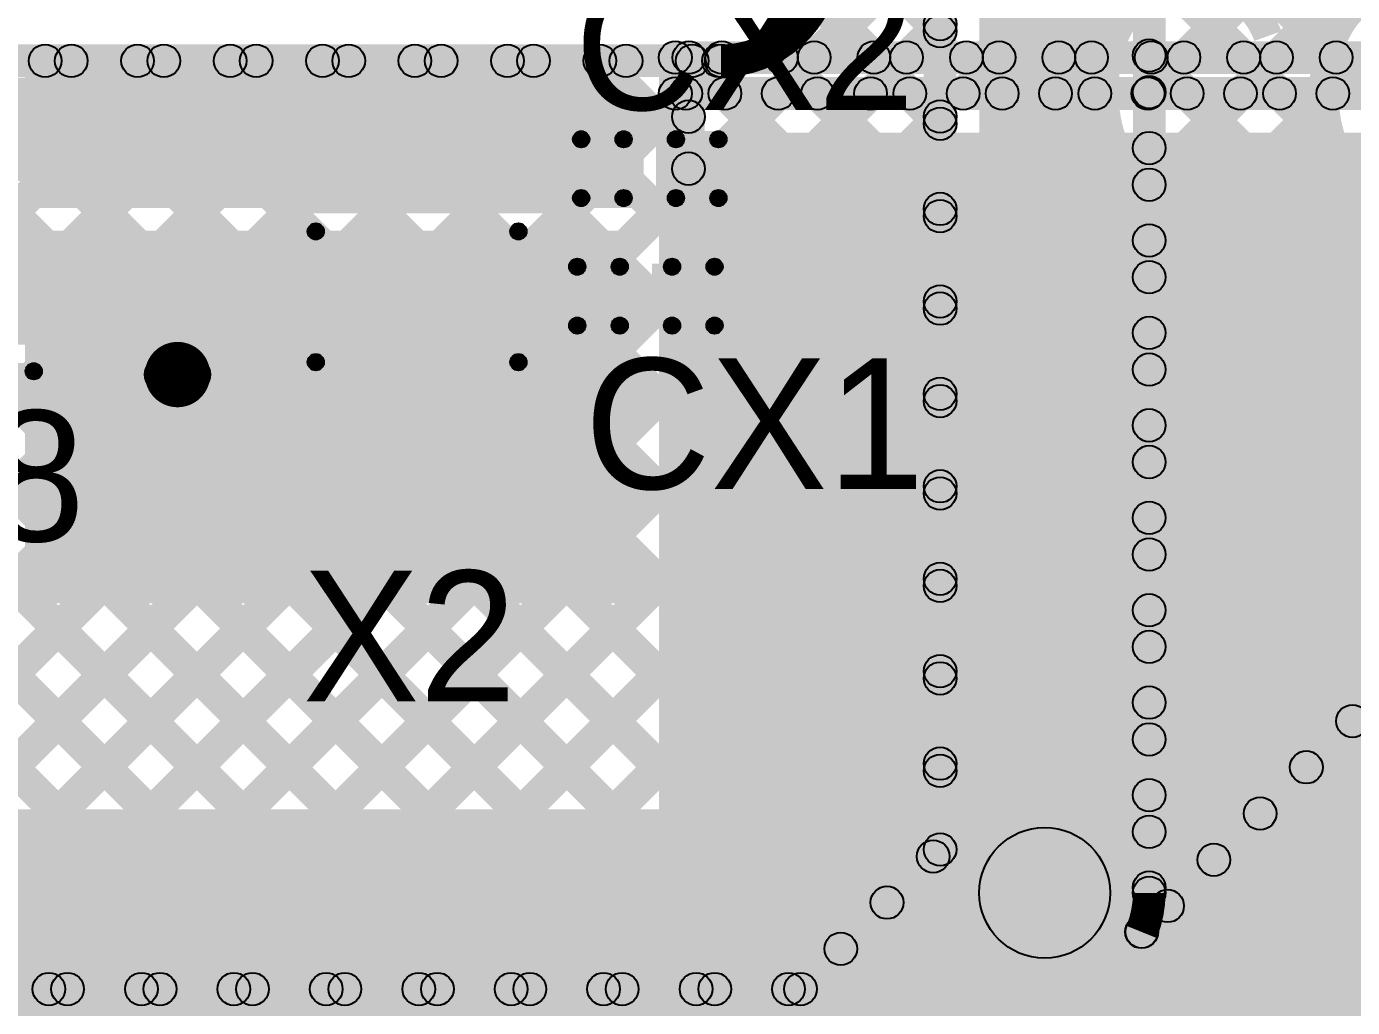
# Model space of a CAD drawing. Header units: millimetres. Extents: x -0.08 to 3.07, y -0.08 to 2.73.
# Drawn here: x 2.0165 to 2.4222, y 0.6254 to 0.9255 of the extents above; entities that cross this region are included whole.
import ezdxf

# ---------------------------------------------------------------- set-up
doc = ezdxf.new("R2010")
doc.units = ezdxf.units.MM
doc.header["$MEASUREMENT"] = 0
for name, color, linetype in [('BottomLayer', 5, 'Continuous'), ('TopLayer', 1, 'Continuous'), ('TopOverlay', 2, 'Continuous'), ('TopPaste', 8, 'Continuous'), ('TopSolder', 216, 'Continuous')]:
    doc.layers.add(name, color=color, linetype=linetype)

# ---------------------------------------------------------------- blocks, each defined once
blk = doc.blocks.new('C___0201_53')
at = {"layer": 'TopLayer'}
for points in [[(-0.01772, 0.00591), (-0.00591, 0.00591), (-0.00591, -0.00591), (-0.01772, -0.00591)], [(0.00591, 0.00591), (0.01772, 0.00591), (0.01772, -0.00591), (0.00591, -0.00591)]]:
    blk.add_hatch(color=1, dxfattribs=at).paths.add_polyline_path(points)
at = {"layer": 'TopOverlay'}
h = blk.add_hatch(color=2, dxfattribs=at)
edge = h.paths.add_edge_path()
edge.add_arc((-0.021, 0.009), 0.0025, 0, 360)
h = blk.add_hatch(color=2, dxfattribs=at)
edge = h.paths.add_edge_path()
edge.add_arc((-0.021, 0.009), 0.0025, 0, 360)
for points in [[(-0.0235, 0.009), (-0.0185, 0.009), (-0.0185, -0.009), (-0.0235, -0.009)], [(-0.008, 0.0115), (-0.008, 0.0065), (-0.021, 0.0065), (-0.021, 0.0115)], [(0.021, 0.0115), (0.021, 0.0065), (0.008, 0.0065), (0.008, 0.0115)], [(0.0185, 0.009), (0.0235, 0.009), (0.0235, -0.009), (0.0185, -0.009)], [(-0.008, -0.0065), (-0.008, -0.0115), (-0.021, -0.0115), (-0.021, -0.0065)], [(0.021, -0.0065), (0.021, -0.0115), (0.008, -0.0115), (0.008, -0.0065)]]:
    blk.add_hatch(color=2, dxfattribs=at).paths.add_polyline_path(points)
h = blk.add_hatch(color=2, dxfattribs=at)
edge = h.paths.add_edge_path()
edge.add_arc((-0.008, 0.009), 0.0025, 0, 360)
h = blk.add_hatch(color=2, dxfattribs=at)
edge = h.paths.add_edge_path()
edge.add_arc((0.008, 0.009), 0.0025, 0, 360)
h = blk.add_hatch(color=2, dxfattribs=at)
edge = h.paths.add_edge_path()
edge.add_arc((0.021, 0.009), 0.0025, 0, 360)
h = blk.add_hatch(color=2, dxfattribs=at)
edge = h.paths.add_edge_path()
edge.add_arc((0.021, 0.009), 0.0025, 0, 360)
h = blk.add_hatch(color=2, dxfattribs=at)
edge = h.paths.add_edge_path()
edge.add_arc((-0.021, -0.009), 0.0025, 0, 360)
h = blk.add_hatch(color=2, dxfattribs=at)
edge = h.paths.add_edge_path()
edge.add_arc((-0.021, -0.009), 0.0025, 0, 360)
h = blk.add_hatch(color=2, dxfattribs=at)
edge = h.paths.add_edge_path()
edge.add_arc((-0.008, -0.009), 0.0025, 0, 360)
h = blk.add_hatch(color=2, dxfattribs=at)
edge = h.paths.add_edge_path()
edge.add_arc((0.008, -0.009), 0.0025, 0, 360)
h = blk.add_hatch(color=2, dxfattribs=at)
edge = h.paths.add_edge_path()
edge.add_arc((0.021, -0.009), 0.0025, 0, 360)
h = blk.add_hatch(color=2, dxfattribs=at)
edge = h.paths.add_edge_path()
edge.add_arc((0.021, -0.009), 0.0025, 0, 360)
at = {"layer": 'TopPaste'}
for points in [[(-0.01772, 0.00591), (-0.00591, 0.00591), (-0.00591, -0.00591), (-0.01772, -0.00591)], [(0.00591, 0.00591), (0.01772, 0.00591), (0.01772, -0.00591), (0.00591, -0.00591)]]:
    blk.add_hatch(color=8, dxfattribs=at).paths.add_polyline_path(points)
at = {"layer": 'TopSolder'}
for points in [[(-0.02172, 0.00991), (-0.00191, 0.00991), (-0.00191, -0.00991), (-0.02172, -0.00991)], [(0.00191, 0.00991), (0.02172, 0.00991), (0.02172, -0.00991), (0.00191, -0.00991)]]:
    blk.add_hatch(color=216, dxfattribs=at).paths.add_polyline_path(points)
at = {"layer": 'TopOverlay'}
for centre in [(-0.021, 0.009), (-0.021, 0.009), (-0.008, 0.009), (0.008, 0.009), (0.021, 0.009), (0.021, 0.009), (-0.021, -0.009), (-0.021, -0.009), (-0.008, -0.009), (0.008, -0.009), (0.021, -0.009), (0.021, -0.009)]:
    blk.add_circle(centre, 0.0025, dxfattribs=at)
blk = doc.blocks.new('NX3215SA_32_768K_STD_MUA_8_54')
at = {"layer": 'TopLayer'}
for points in [[(-0.0689, 0.03543), (-0.02953, 0.03543), (-0.02953, -0.03543), (-0.0689, -0.03543)], [(0.02953, 0.03543), (0.0689, 0.03543), (0.0689, -0.03543), (0.02953, -0.03543)]]:
    blk.add_hatch(color=1, dxfattribs=at).paths.add_polyline_path(points)
at = {"layer": 'TopOverlay'}
h = blk.add_hatch(color=2, dxfattribs=at)
edge = h.paths.add_edge_path()
edge.add_arc((-0.02, 0.031), 0.0025, 0, 360)
for points in [[(0.02, 0.0335), (0.02, 0.0285), (-0.02, 0.0285), (-0.02, 0.0335)], [(0.02, -0.0285), (0.02, -0.0335), (-0.02, -0.0335), (-0.02, -0.0285)]]:
    blk.add_hatch(color=2, dxfattribs=at).paths.add_polyline_path(points)
h = blk.add_hatch(color=2, dxfattribs=at)
edge = h.paths.add_edge_path()
edge.add_arc((0.02, 0.031), 0.0025, 0, 360)
h = blk.add_hatch(color=2, dxfattribs=at)
edge = h.paths.add_edge_path()
edge.add_arc((-0.02, -0.031), 0.0025, 0, 360)
h = blk.add_hatch(color=2, dxfattribs=at)
edge = h.paths.add_edge_path()
edge.add_arc((0.02, -0.031), 0.0025, 0, 360)
at = {"layer": 'TopPaste'}
for points in [[(-0.0689, 0.03543), (-0.02953, 0.03543), (-0.02953, -0.03543), (-0.0689, -0.03543)], [(0.02953, 0.03543), (0.0689, 0.03543), (0.0689, -0.03543), (0.02953, -0.03543)]]:
    blk.add_hatch(color=8, dxfattribs=at).paths.add_polyline_path(points)
at = {"layer": 'TopSolder'}
for points in [[(-0.0729, 0.03943), (-0.02553, 0.03943), (-0.02553, -0.03943), (-0.0729, -0.03943)], [(0.02553, 0.03943), (0.0729, 0.03943), (0.0729, -0.03943), (0.02553, -0.03943)]]:
    blk.add_hatch(color=216, dxfattribs=at).paths.add_polyline_path(points)
at = {"layer": 'TopOverlay'}
for centre in [(-0.02, 0.031), (0.02, 0.031), (-0.02, -0.031), (0.02, -0.031)]:
    blk.add_circle(centre, 0.0025, dxfattribs=at)
blk = doc.blocks.new('MCP7940N_I_SN_57')
at = {"layer": 'TopLayer'}
for points in [[(-0.07579, 0.08681), (-0.07579, 0.06319), (-0.13681, 0.06319), (-0.13681, 0.08681)], [(0.13681, 0.08681), (0.13681, 0.06319), (0.07579, 0.06319), (0.07579, 0.08681)], [(-0.07579, 0.03681), (-0.07579, 0.01319), (-0.13681, 0.01319), (-0.13681, 0.03681)], [(0.13681, 0.03681), (0.13681, 0.01319), (0.07579, 0.01319), (0.07579, 0.03681)], [(-0.07579, -0.01319), (-0.07579, -0.03681), (-0.13681, -0.03681), (-0.13681, -0.01319)], [(0.13681, -0.01319), (0.13681, -0.03681), (0.07579, -0.03681), (0.07579, -0.01319)], [(-0.07579, -0.06319), (-0.07579, -0.08681), (-0.13681, -0.08681), (-0.13681, -0.06319)], [(0.13681, -0.06319), (0.13681, -0.08681), (0.07579, -0.08681), (0.07579, -0.06319)]]:
    blk.add_hatch(color=1, dxfattribs=at).paths.add_polyline_path(points)
at = {"layer": 'TopOverlay'}
h = blk.add_hatch(color=2, dxfattribs=at)
edge = h.paths.add_edge_path()
edge.add_arc((-0.126, 0.1), 0.005, 0, 360)
h = blk.add_hatch(color=2, dxfattribs=at)
edge = h.paths.add_edge_path()
edge.add_arc((-0.116, 0.1), 0.005, 0, 360)
h = blk.add_hatch(color=2, dxfattribs=at)
edge = h.paths.add_edge_path()
edge.add_arc((-0.077, 0.099), 0.0025, 0, 360)
for points in [[(0.078, 0.1015), (0.078, 0.0965), (-0.077, 0.0965), (-0.077, 0.1015)], [(0.08, -0.0965), (0.08, -0.1015), (-0.075, -0.1015), (-0.075, -0.0965)]]:
    blk.add_hatch(color=2, dxfattribs=at).paths.add_polyline_path(points)
h = blk.add_hatch(color=2, dxfattribs=at)
edge = h.paths.add_edge_path()
edge.add_arc((0.078, 0.099), 0.0025, 0, 360)
h = blk.add_hatch(color=2, dxfattribs=at)
edge = h.paths.add_edge_path()
edge.add_arc((-0.075, -0.099), 0.0025, 0, 360)
h = blk.add_hatch(color=2, dxfattribs=at)
edge = h.paths.add_edge_path()
edge.add_arc((0.08, -0.099), 0.0025, 0, 360)
at = {"layer": 'TopPaste'}
for points in [[(-0.07579, 0.08681), (-0.07579, 0.06319), (-0.13681, 0.06319), (-0.13681, 0.08681)], [(0.13681, 0.08681), (0.13681, 0.06319), (0.07579, 0.06319), (0.07579, 0.08681)], [(-0.07579, 0.03681), (-0.07579, 0.01319), (-0.13681, 0.01319), (-0.13681, 0.03681)], [(0.13681, 0.03681), (0.13681, 0.01319), (0.07579, 0.01319), (0.07579, 0.03681)], [(-0.07579, -0.01319), (-0.07579, -0.03681), (-0.13681, -0.03681), (-0.13681, -0.01319)], [(0.13681, -0.01319), (0.13681, -0.03681), (0.07579, -0.03681), (0.07579, -0.01319)], [(-0.07579, -0.06319), (-0.07579, -0.08681), (-0.13681, -0.08681), (-0.13681, -0.06319)], [(0.13681, -0.06319), (0.13681, -0.08681), (0.07579, -0.08681), (0.07579, -0.06319)]]:
    blk.add_hatch(color=8, dxfattribs=at).paths.add_polyline_path(points)
at = {"layer": 'TopSolder'}
for points in [[(-0.07179, 0.09081), (-0.07179, 0.05919), (-0.14081, 0.05919), (-0.14081, 0.09081)], [(0.14081, 0.09081), (0.14081, 0.05919), (0.07179, 0.05919), (0.07179, 0.09081)], [(-0.07179, 0.04081), (-0.07179, 0.00919), (-0.14081, 0.00919), (-0.14081, 0.04081)], [(0.14081, 0.04081), (0.14081, 0.00919), (0.07179, 0.00919), (0.07179, 0.04081)], [(-0.07179, -0.00919), (-0.07179, -0.04081), (-0.14081, -0.04081), (-0.14081, -0.00919)], [(0.14081, -0.00919), (0.14081, -0.04081), (0.07179, -0.04081), (0.07179, -0.00919)], [(-0.07179, -0.05919), (-0.07179, -0.09081), (-0.14081, -0.09081), (-0.14081, -0.05919)], [(0.14081, -0.05919), (0.14081, -0.09081), (0.07179, -0.09081), (0.07179, -0.05919)]]:
    blk.add_hatch(color=216, dxfattribs=at).paths.add_polyline_path(points)
at = {"layer": 'TopOverlay', "const_width": 0.01}
blk.add_lwpolyline([(-0.116, 0.1, 1), (-0.126, 0.1, 1)], format="xyb", close=True, dxfattribs=at)
at = {"layer": 'TopOverlay'}
for centre, radius in [((-0.126, 0.1), 0.005), ((-0.116, 0.1), 0.005), ((-0.077, 0.099), 0.0025), ((0.078, 0.099), 0.0025), ((-0.075, -0.099), 0.0025), ((0.08, -0.099), 0.0025)]:
    blk.add_circle(centre, radius, dxfattribs=at)
blk = doc.blocks.new('C___0201_130')
at = {"layer": 'TopLayer'}
for points in [[(-0.01772, 0.00591), (-0.00591, 0.00591), (-0.00591, -0.00591), (-0.01772, -0.00591)], [(0.00591, 0.00591), (0.01772, 0.00591), (0.01772, -0.00591), (0.00591, -0.00591)]]:
    blk.add_hatch(color=1, dxfattribs=at).paths.add_polyline_path(points)
at = {"layer": 'TopOverlay'}
h = blk.add_hatch(color=2, dxfattribs=at)
edge = h.paths.add_edge_path()
edge.add_arc((-0.021, 0.009), 0.0025, 0, 360)
h = blk.add_hatch(color=2, dxfattribs=at)
edge = h.paths.add_edge_path()
edge.add_arc((-0.021, 0.009), 0.0025, 0, 360)
for points in [[(-0.0235, 0.009), (-0.0185, 0.009), (-0.0185, -0.009), (-0.0235, -0.009)], [(-0.008, 0.0115), (-0.008, 0.0065), (-0.021, 0.0065), (-0.021, 0.0115)], [(0.021, 0.0115), (0.021, 0.0065), (0.008, 0.0065), (0.008, 0.0115)], [(0.0185, 0.009), (0.0235, 0.009), (0.0235, -0.009), (0.0185, -0.009)], [(-0.008, -0.0065), (-0.008, -0.0115), (-0.021, -0.0115), (-0.021, -0.0065)], [(0.021, -0.0065), (0.021, -0.0115), (0.008, -0.0115), (0.008, -0.0065)]]:
    blk.add_hatch(color=2, dxfattribs=at).paths.add_polyline_path(points)
h = blk.add_hatch(color=2, dxfattribs=at)
edge = h.paths.add_edge_path()
edge.add_arc((-0.008, 0.009), 0.0025, 0, 360)
h = blk.add_hatch(color=2, dxfattribs=at)
edge = h.paths.add_edge_path()
edge.add_arc((0.008, 0.009), 0.0025, 0, 360)
h = blk.add_hatch(color=2, dxfattribs=at)
edge = h.paths.add_edge_path()
edge.add_arc((0.021, 0.009), 0.0025, 0, 360)
h = blk.add_hatch(color=2, dxfattribs=at)
edge = h.paths.add_edge_path()
edge.add_arc((0.021, 0.009), 0.0025, 0, 360)
h = blk.add_hatch(color=2, dxfattribs=at)
edge = h.paths.add_edge_path()
edge.add_arc((-0.021, -0.009), 0.0025, 0, 360)
h = blk.add_hatch(color=2, dxfattribs=at)
edge = h.paths.add_edge_path()
edge.add_arc((-0.021, -0.009), 0.0025, 0, 360)
h = blk.add_hatch(color=2, dxfattribs=at)
edge = h.paths.add_edge_path()
edge.add_arc((-0.008, -0.009), 0.0025, 0, 360)
h = blk.add_hatch(color=2, dxfattribs=at)
edge = h.paths.add_edge_path()
edge.add_arc((0.008, -0.009), 0.0025, 0, 360)
h = blk.add_hatch(color=2, dxfattribs=at)
edge = h.paths.add_edge_path()
edge.add_arc((0.021, -0.009), 0.0025, 0, 360)
h = blk.add_hatch(color=2, dxfattribs=at)
edge = h.paths.add_edge_path()
edge.add_arc((0.021, -0.009), 0.0025, 0, 360)
at = {"layer": 'TopPaste'}
for points in [[(-0.01772, 0.00591), (-0.00591, 0.00591), (-0.00591, -0.00591), (-0.01772, -0.00591)], [(0.00591, 0.00591), (0.01772, 0.00591), (0.01772, -0.00591), (0.00591, -0.00591)]]:
    blk.add_hatch(color=8, dxfattribs=at).paths.add_polyline_path(points)
at = {"layer": 'TopSolder'}
for points in [[(-0.02172, 0.00991), (-0.00191, 0.00991), (-0.00191, -0.00991), (-0.02172, -0.00991)], [(0.00191, 0.00991), (0.02172, 0.00991), (0.02172, -0.00991), (0.00191, -0.00991)]]:
    blk.add_hatch(color=216, dxfattribs=at).paths.add_polyline_path(points)
at = {"layer": 'TopOverlay'}
for centre in [(-0.021, 0.009), (-0.021, 0.009), (-0.008, 0.009), (0.008, 0.009), (0.021, 0.009), (0.021, 0.009), (-0.021, -0.009), (-0.021, -0.009), (-0.008, -0.009), (0.008, -0.009), (0.021, -0.009), (0.021, -0.009)]:
    blk.add_circle(centre, 0.0025, dxfattribs=at)

msp = doc.modelspace()

# ---------------------------------------------------------------- hatches: boundary and pattern name
at = {"layer": 'BottomLayer'}
for points in [[(2.36354, 0.84528), (2.35646, 0.85235), (2.75396, 1.24985), (2.76104, 1.24278)], [(2.36354, 0.817), (2.35646, 0.82407), (2.75396, 1.22157), (2.76104, 1.2145)], [(2.36354, 0.78871), (2.35646, 0.79578), (2.75396, 1.19328), (2.76104, 1.18621)], [(2.36354, 0.90185), (2.35646, 0.90892), (2.61425, 1.16671), (2.62133, 1.15964)], [(2.36354, 0.87356), (2.35646, 0.88063), (2.64244, 1.16661), (2.64951, 1.15954)], [(2.36354, 0.76043), (2.35646, 0.7675), (2.75396, 1.165), (2.76104, 1.15793)], [(2.36354, 0.73214), (2.35646, 0.73921), (2.75396, 1.13671), (2.76104, 1.12964)], [(2.36354, 0.70386), (2.35646, 0.71093), (2.75396, 1.10843), (2.76104, 1.10136)], [(2.36354, 0.67557), (2.35646, 0.68264), (2.75396, 1.08014), (2.76104, 1.07307)], [(2.36121, 0.64492), (2.35414, 0.65199), (2.75396, 1.05182), (2.76104, 1.04475)], [(2.36124, 0.64499), (2.35417, 0.65206), (2.75396, 1.05186), (2.76104, 1.04479)], [(2.15471, 0.39316), (2.13703, 0.41084), (2.77316, 1.04697), (2.79084, 1.02929)], [(2.16478, 0.36222), (2.14922, 0.37778), (2.80472, 1.03328), (2.82028, 1.01772)], [(2.301, 0.67369), (2.291, 0.67369), (2.291, 1), (2.301, 1)], [(2.348, 0.66043), (2.308, 0.66043), (2.308, 1), (2.348, 1)], [(2.365, 0.66043), (2.355, 0.66043), (2.355, 1), (2.365, 1)], [(2.35646, 0.96964), (2.36354, 0.97671), (2.52473, 0.81551), (2.51766, 0.80844)], [(2.2527, 0.96027), (2.25977, 0.96734), (2.29954, 0.92757), (2.29246, 0.9205)], [(1.97601, 0.62746), (1.96894, 0.63454), (2.29246, 0.95806), (2.29954, 0.95099)], [(2.35646, 0.94136), (2.36354, 0.94843), (2.51059, 0.80137), (2.50352, 0.7943)], [(2.25455, 0.93013), (2.26162, 0.9372), (2.29954, 0.89929), (2.29246, 0.89222)], [(2.0043, 0.62746), (1.99723, 0.63454), (2.29246, 0.92977), (2.29954, 0.9227)], [(2.24094, 0.91546), (2.24801, 0.92253), (2.29954, 0.871), (2.29246, 0.86393)], [(1.86288, 0.62746), (1.85581, 0.63454), (2.13981, 0.91854), (2.14688, 0.91146)], [(1.89116, 0.62746), (1.88409, 0.63454), (2.16809, 0.91854), (2.17516, 0.91146)], [(1.89174, 0.76946), (1.88467, 0.77654), (2.02667, 0.91854), (2.03374, 0.91146)], [(1.91945, 0.62746), (1.91238, 0.63454), (2.19638, 0.91854), (2.20345, 0.91146)], [(1.91999, 0.76943), (1.91292, 0.7765), (2.05495, 0.91854), (2.06202, 0.91146)], [(1.94002, 0.76118), (1.93295, 0.76825), (2.08324, 0.91854), (2.09031, 0.91146)], [(1.94773, 0.62746), (1.94066, 0.63454), (2.22466, 0.91854), (2.23173, 0.91146)], [(1.95006, 0.74294), (1.94299, 0.75001), (2.11152, 0.91854), (2.11859, 0.91146)], [(1.97925, 0.91), (1.97925, 0.92), (2.229, 0.92), (2.229, 0.91)], [(1.99038, 0.91146), (1.99745, 0.91854), (2.26915, 0.64684), (2.26208, 0.63976)], [(2.01866, 0.91146), (2.02573, 0.91854), (2.28329, 0.66098), (2.27622, 0.65391)], [(2.04695, 0.91146), (2.05402, 0.91854), (2.29743, 0.67512), (2.29036, 0.66805)], [(2.07523, 0.91146), (2.0823, 0.91854), (2.29954, 0.7013), (2.29246, 0.69423)], [(2.10351, 0.91146), (2.11058, 0.91854), (2.29954, 0.72958), (2.29246, 0.72251)], [(2.1318, 0.91146), (2.13887, 0.91854), (2.29954, 0.75787), (2.29246, 0.7508)], [(2.16008, 0.91146), (2.16715, 0.91854), (2.29954, 0.78615), (2.29246, 0.77908)], [(2.18836, 0.91146), (2.19544, 0.91854), (2.29954, 0.81444), (2.29246, 0.80736)], [(2.21665, 0.91146), (2.22372, 0.91854), (2.29954, 0.84272), (2.29246, 0.83565)], [(2.35646, 0.91307), (2.36354, 0.92014), (2.49645, 0.78723), (2.48938, 0.78016)], [(1.96891, 0.90465), (1.97598, 0.91172), (2.25316, 0.63454), (2.24609, 0.62746)], [(2.03258, 0.62746), (2.02551, 0.63454), (2.29246, 0.90149), (2.29954, 0.89442)], [(1.95476, 0.89051), (1.96184, 0.89758), (2.22488, 0.63454), (2.21781, 0.62746)], [(2.35646, 0.88479), (2.36354, 0.89186), (2.48231, 0.77309), (2.47523, 0.76602)], [(1.94062, 0.87637), (1.94769, 0.88344), (2.1966, 0.63454), (2.18952, 0.62746)], [(2.06087, 0.62746), (2.0538, 0.63454), (2.29246, 0.8732), (2.29954, 0.86613)], [(1.92648, 0.86223), (1.93355, 0.8693), (2.16831, 0.63454), (2.16124, 0.62746)], [(2.35646, 0.8565), (2.36354, 0.86357), (2.46816, 0.75895), (2.46109, 0.75187)], [(1.91234, 0.84808), (1.91941, 0.85515), (2.14003, 0.63454), (2.13296, 0.62746)], [(2.08915, 0.62746), (2.08208, 0.63454), (2.29246, 0.84492), (2.29954, 0.83785)], [(1.8982, 0.83394), (1.90527, 0.84101), (2.11174, 0.63454), (2.10467, 0.62746)], [(2.35646, 0.82822), (2.36354, 0.83529), (2.45402, 0.7448), (2.44695, 0.73773)], [(1.88118, 0.82267), (1.88825, 0.82974), (2.08346, 0.63454), (2.07639, 0.62746)], [(2.11744, 0.62746), (2.11037, 0.63454), (2.29246, 0.81663), (2.29954, 0.80956)], [(2.35646, 0.79993), (2.36354, 0.807), (2.43988, 0.73066), (2.43281, 0.72359)], [(2.14572, 0.62746), (2.13865, 0.63454), (2.29246, 0.78835), (2.29954, 0.78128)], [(2.35646, 0.77165), (2.36354, 0.77872), (2.42574, 0.71652), (2.41867, 0.70945)], [(2.174, 0.62746), (2.16693, 0.63454), (2.29246, 0.76007), (2.29954, 0.753)], [(2.35646, 0.74336), (2.36354, 0.75044), (2.41159, 0.70238), (2.40452, 0.69531)], [(1.94308, 0.73249), (1.95015, 0.73956), (2.05517, 0.63454), (2.0481, 0.62746)], [(2.20229, 0.62746), (2.19522, 0.63454), (2.29246, 0.73178), (2.29954, 0.72471)], [(2.35646, 0.71508), (2.36354, 0.72215), (2.39745, 0.68823), (2.39038, 0.68116)], [(1.93325, 0.71403), (1.94033, 0.7211), (2.02689, 0.63454), (2.01982, 0.62746)], [(2.23057, 0.62746), (2.2235, 0.63454), (2.29246, 0.7035), (2.29954, 0.69643)], [(2.35646, 0.6868), (2.36354, 0.69387), (2.38331, 0.67409), (2.37624, 0.66702)], [(2.25685, 0.62746), (2.24978, 0.63454), (2.29246, 0.67722), (2.29954, 0.67015)], [(2.28071, 0.58486), (2.25243, 0.61314), (2.31386, 0.67457), (2.34214, 0.64629)], [(2.35646, 0.65851), (2.36354, 0.66558), (2.36917, 0.65995), (2.3621, 0.65288)], [(1.507, 0.626), (1.507, 0.636), (2.25331, 0.636), (2.25331, 0.626)]]:
    msp.add_hatch(color=5, dxfattribs=at).paths.add_polyline_path(points)
h = msp.add_hatch(color=5, dxfattribs=at)
edge = h.paths.add_edge_path()
edge.add_arc((2.296, 0.92624), 0.005, 0, 360)
h = msp.add_hatch(color=5, dxfattribs=at)
edge = h.paths.add_edge_path()
edge.add_arc((2.296, 0.92404), 0.005, 0, 360)
h = msp.add_hatch(color=5, dxfattribs=at)
edge = h.paths.add_edge_path()
edge.add_arc((2.24448, 0.91899), 0.005, 0, 360)
h = msp.add_hatch(color=5, dxfattribs=at)
edge = h.paths.add_edge_path()
edge.add_arc((2.36, 0.91661), 0.005, 0, 360)
h = msp.add_hatch(color=5, dxfattribs=at)
edge = h.paths.add_edge_path()
edge.add_arc((2.0222, 0.915), 0.005, 0, 360)
h = msp.add_hatch(color=5, dxfattribs=at)
edge = h.paths.add_edge_path()
edge.add_arc((2.0302, 0.915), 0.005, 0, 360)
h = msp.add_hatch(color=5, dxfattribs=at)
edge = h.paths.add_edge_path()
edge.add_arc((2.05048, 0.915), 0.005, 0, 360)
h = msp.add_hatch(color=5, dxfattribs=at)
edge = h.paths.add_edge_path()
edge.add_arc((2.05849, 0.915), 0.005, 0, 360)
h = msp.add_hatch(color=5, dxfattribs=at)
edge = h.paths.add_edge_path()
edge.add_arc((2.07877, 0.915), 0.005, 0, 360)
h = msp.add_hatch(color=5, dxfattribs=at)
edge = h.paths.add_edge_path()
edge.add_arc((2.08677, 0.915), 0.005, 0, 360)
h = msp.add_hatch(color=5, dxfattribs=at)
edge = h.paths.add_edge_path()
edge.add_arc((2.10705, 0.915), 0.005, 0, 360)
h = msp.add_hatch(color=5, dxfattribs=at)
edge = h.paths.add_edge_path()
edge.add_arc((2.11506, 0.915), 0.005, 0, 360)
h = msp.add_hatch(color=5, dxfattribs=at)
edge = h.paths.add_edge_path()
edge.add_arc((2.13533, 0.915), 0.005, 0, 360)
h = msp.add_hatch(color=5, dxfattribs=at)
edge = h.paths.add_edge_path()
edge.add_arc((2.14334, 0.915), 0.005, 0, 360)
h = msp.add_hatch(color=5, dxfattribs=at)
edge = h.paths.add_edge_path()
edge.add_arc((2.16362, 0.915), 0.005, 0, 360)
h = msp.add_hatch(color=5, dxfattribs=at)
edge = h.paths.add_edge_path()
edge.add_arc((2.17163, 0.915), 0.005, 0, 360)
h = msp.add_hatch(color=5, dxfattribs=at)
edge = h.paths.add_edge_path()
edge.add_arc((2.1919, 0.915), 0.005, 0, 360)
h = msp.add_hatch(color=5, dxfattribs=at)
edge = h.paths.add_edge_path()
edge.add_arc((2.19991, 0.915), 0.005, 0, 360)
h = msp.add_hatch(color=5, dxfattribs=at)
edge = h.paths.add_edge_path()
edge.add_arc((2.22018, 0.915), 0.005, 0, 360)
h = msp.add_hatch(color=5, dxfattribs=at)
edge = h.paths.add_edge_path()
edge.add_arc((2.22819, 0.915), 0.005, 0, 360)
h = msp.add_hatch(color=5, dxfattribs=at)
edge = h.paths.add_edge_path()
edge.add_arc((2.229, 0.915), 0.005, 0, 360)
h = msp.add_hatch(color=5, dxfattribs=at)
edge = h.paths.add_edge_path()
edge.add_arc((2.229, 0.915), 0.005, 0, 360)
h = msp.add_hatch(color=5, dxfattribs=at)
edge = h.paths.add_edge_path()
edge.add_arc((2.36, 0.90538), 0.005, 0, 360)
h = msp.add_hatch(color=5, dxfattribs=at)
edge = h.paths.add_edge_path()
edge.add_arc((2.296, 0.89795), 0.005, 0, 360)
h = msp.add_hatch(color=5, dxfattribs=at)
edge = h.paths.add_edge_path()
edge.add_arc((2.296, 0.89575), 0.005, 0, 360)
h = msp.add_hatch(color=5, dxfattribs=at)
edge = h.paths.add_edge_path()
edge.add_arc((2.36, 0.88832), 0.005, 0, 360)
h = msp.add_hatch(color=5, dxfattribs=at)
edge = h.paths.add_edge_path()
edge.add_arc((2.36, 0.8771), 0.005, 0, 360)
h = msp.add_hatch(color=5, dxfattribs=at)
edge = h.paths.add_edge_path()
edge.add_arc((2.296, 0.86967), 0.005, 0, 360)
h = msp.add_hatch(color=5, dxfattribs=at)
edge = h.paths.add_edge_path()
edge.add_arc((2.296, 0.86747), 0.005, 0, 360)
h = msp.add_hatch(color=5, dxfattribs=at)
edge = h.paths.add_edge_path()
edge.add_arc((2.36, 0.86004), 0.005, 0, 360)
h = msp.add_hatch(color=5, dxfattribs=at)
edge = h.paths.add_edge_path()
edge.add_arc((2.36, 0.84881), 0.005, 0, 360)
h = msp.add_hatch(color=5, dxfattribs=at)
edge = h.paths.add_edge_path()
edge.add_arc((2.296, 0.84138), 0.005, 0, 360)
h = msp.add_hatch(color=5, dxfattribs=at)
edge = h.paths.add_edge_path()
edge.add_arc((2.296, 0.83918), 0.005, 0, 360)
h = msp.add_hatch(color=5, dxfattribs=at)
edge = h.paths.add_edge_path()
edge.add_arc((2.36, 0.83175), 0.005, 0, 360)
h = msp.add_hatch(color=5, dxfattribs=at)
edge = h.paths.add_edge_path()
edge.add_arc((2.36, 0.82053), 0.005, 0, 360)
h = msp.add_hatch(color=5, dxfattribs=at)
edge = h.paths.add_edge_path()
edge.add_arc((2.296, 0.8131), 0.005, 0, 360)
h = msp.add_hatch(color=5, dxfattribs=at)
edge = h.paths.add_edge_path()
edge.add_arc((2.296, 0.8109), 0.005, 0, 360)
h = msp.add_hatch(color=5, dxfattribs=at)
edge = h.paths.add_edge_path()
edge.add_arc((2.36, 0.80347), 0.005, 0, 360)
h = msp.add_hatch(color=5, dxfattribs=at)
edge = h.paths.add_edge_path()
edge.add_arc((2.36, 0.79225), 0.005, 0, 360)
h = msp.add_hatch(color=5, dxfattribs=at)
edge = h.paths.add_edge_path()
edge.add_arc((2.296, 0.78482), 0.005, 0, 360)
h = msp.add_hatch(color=5, dxfattribs=at)
edge = h.paths.add_edge_path()
edge.add_arc((2.296, 0.78262), 0.005, 0, 360)
h = msp.add_hatch(color=5, dxfattribs=at)
edge = h.paths.add_edge_path()
edge.add_arc((2.36, 0.77518), 0.005, 0, 360)
h = msp.add_hatch(color=5, dxfattribs=at)
edge = h.paths.add_edge_path()
edge.add_arc((2.36, 0.76396), 0.005, 0, 360)
h = msp.add_hatch(color=5, dxfattribs=at)
edge = h.paths.add_edge_path()
edge.add_arc((2.296, 0.75653), 0.005, 0, 360)
h = msp.add_hatch(color=5, dxfattribs=at)
edge = h.paths.add_edge_path()
edge.add_arc((2.296, 0.75433), 0.005, 0, 360)
h = msp.add_hatch(color=5, dxfattribs=at)
edge = h.paths.add_edge_path()
edge.add_arc((2.36, 0.7469), 0.005, 0, 360)
h = msp.add_hatch(color=5, dxfattribs=at)
edge = h.paths.add_edge_path()
edge.add_arc((2.36, 0.73568), 0.005, 0, 360)
h = msp.add_hatch(color=5, dxfattribs=at)
edge = h.paths.add_edge_path()
edge.add_arc((2.296, 0.72825), 0.005, 0, 360)
h = msp.add_hatch(color=5, dxfattribs=at)
edge = h.paths.add_edge_path()
edge.add_arc((2.296, 0.72605), 0.005, 0, 360)
h = msp.add_hatch(color=5, dxfattribs=at)
edge = h.paths.add_edge_path()
edge.add_arc((2.36, 0.71862), 0.005, 0, 360)
h = msp.add_hatch(color=5, dxfattribs=at)
edge = h.paths.add_edge_path()
edge.add_arc((2.4222, 0.71298), 0.005, 0, 360)
h = msp.add_hatch(color=5, dxfattribs=at)
edge = h.paths.add_edge_path()
edge.add_arc((2.36, 0.70739), 0.005, 0, 360)
h = msp.add_hatch(color=5, dxfattribs=at)
edge = h.paths.add_edge_path()
edge.add_arc((2.296, 0.69996), 0.005, 0, 360)
h = msp.add_hatch(color=5, dxfattribs=at)
edge = h.paths.add_edge_path()
edge.add_arc((2.296, 0.69777), 0.005, 0, 360)
h = msp.add_hatch(color=5, dxfattribs=at)
edge = h.paths.add_edge_path()
edge.add_arc((2.40806, 0.69884), 0.005, 0, 360)
h = msp.add_hatch(color=5, dxfattribs=at)
edge = h.paths.add_edge_path()
edge.add_arc((2.36, 0.69033), 0.005, 0, 360)
h = msp.add_hatch(color=5, dxfattribs=at)
edge = h.paths.add_edge_path()
edge.add_arc((2.39392, 0.6847), 0.005, 0, 360)
h = msp.add_hatch(color=5, dxfattribs=at)
edge = h.paths.add_edge_path()
edge.add_arc((2.36, 0.67911), 0.005, 0, 360)
h = msp.add_hatch(color=5, dxfattribs=at)
edge = h.paths.add_edge_path()
edge.add_arc((2.296, 0.67369), 0.005, 0, 360)
h = msp.add_hatch(color=5, dxfattribs=at)
edge = h.paths.add_edge_path()
edge.add_arc((2.296, 0.67369), 0.005, 0, 360)
h = msp.add_hatch(color=5, dxfattribs=at)
edge = h.paths.add_edge_path()
edge.add_arc((2.328, 0.66043), 0.02, 0, 360)
h = msp.add_hatch(color=5, dxfattribs=at)
edge = h.paths.add_edge_path()
edge.add_arc((2.328, 0.66043), 0.02, 0, 360)
h = msp.add_hatch(color=5, dxfattribs=at)
edge = h.paths.add_edge_path()
edge.add_arc((2.2939, 0.67158), 0.005, 0, 360)
h = msp.add_hatch(color=5, dxfattribs=at)
edge = h.paths.add_edge_path()
edge.add_arc((2.37978, 0.67056), 0.005, 0, 360)
h = msp.add_hatch(color=5, dxfattribs=at)
edge = h.paths.add_edge_path()
edge.add_arc((2.36, 0.66205), 0.005, 0, 360)
h = msp.add_hatch(color=5, dxfattribs=at)
edge = h.paths.add_edge_path()
edge.add_arc((2.36, 0.66043), 0.005, 0, 360)
h = msp.add_hatch(color=5, dxfattribs=at)
edge = h.paths.add_edge_path()
edge.add_arc((2.36, 0.66043), 0.005, 0, 360)
h = msp.add_hatch(color=5, dxfattribs=at)
edge = h.paths.add_edge_path()
edge.add_arc((2.36, 0.66043), 0.005, 0, 360)
h = msp.add_hatch(color=5, dxfattribs=at)
edge = h.paths.add_edge_path()
edge.add_arc((2.27976, 0.65744), 0.005, 0, 360)
h = msp.add_hatch(color=5, dxfattribs=at)
edge = h.paths.add_edge_path()
edge.add_arc((2.36563, 0.65641), 0.005, 0, 360)
h = msp.add_hatch(color=5, dxfattribs=at)
edge = h.paths.add_edge_path()
edge.add_arc((2.35767, 0.64846), 0.005, 0, 360)
h = msp.add_hatch(color=5, dxfattribs=at)
edge = h.paths.add_edge_path()
edge.add_arc((2.35767, 0.64846), 0.005, 0, 360)
h = msp.add_hatch(color=5, dxfattribs=at)
edge = h.paths.add_edge_path()
edge.add_arc((2.35767, 0.64846), 0.005, 0, 360)
h = msp.add_hatch(color=5, dxfattribs=at)
edge = h.paths.add_edge_path()
edge.add_arc((2.3577, 0.64853), 0.005, 0, 360)
h = msp.add_hatch(color=5, dxfattribs=at)
edge = h.paths.add_edge_path()
edge.add_arc((2.26561, 0.6433), 0.005, 0, 360)
h = msp.add_hatch(color=5, dxfattribs=at)
edge = h.paths.add_edge_path()
edge.add_arc((2.02335, 0.631), 0.005, 0, 360)
h = msp.add_hatch(color=5, dxfattribs=at)
edge = h.paths.add_edge_path()
edge.add_arc((2.02905, 0.631), 0.005, 0, 360)
h = msp.add_hatch(color=5, dxfattribs=at)
edge = h.paths.add_edge_path()
edge.add_arc((2.05164, 0.631), 0.005, 0, 360)
h = msp.add_hatch(color=5, dxfattribs=at)
edge = h.paths.add_edge_path()
edge.add_arc((2.05733, 0.631), 0.005, 0, 360)
h = msp.add_hatch(color=5, dxfattribs=at)
edge = h.paths.add_edge_path()
edge.add_arc((2.07992, 0.631), 0.005, 0, 360)
h = msp.add_hatch(color=5, dxfattribs=at)
edge = h.paths.add_edge_path()
edge.add_arc((2.08562, 0.631), 0.005, 0, 360)
h = msp.add_hatch(color=5, dxfattribs=at)
edge = h.paths.add_edge_path()
edge.add_arc((2.10821, 0.631), 0.005, 0, 360)
h = msp.add_hatch(color=5, dxfattribs=at)
edge = h.paths.add_edge_path()
edge.add_arc((2.1139, 0.631), 0.005, 0, 360)
h = msp.add_hatch(color=5, dxfattribs=at)
edge = h.paths.add_edge_path()
edge.add_arc((2.13649, 0.631), 0.005, 0, 360)
h = msp.add_hatch(color=5, dxfattribs=at)
edge = h.paths.add_edge_path()
edge.add_arc((2.14219, 0.631), 0.005, 0, 360)
h = msp.add_hatch(color=5, dxfattribs=at)
edge = h.paths.add_edge_path()
edge.add_arc((2.16478, 0.631), 0.005, 0, 360)
h = msp.add_hatch(color=5, dxfattribs=at)
edge = h.paths.add_edge_path()
edge.add_arc((2.17047, 0.631), 0.005, 0, 360)
h = msp.add_hatch(color=5, dxfattribs=at)
edge = h.paths.add_edge_path()
edge.add_arc((2.19306, 0.631), 0.005, 0, 360)
h = msp.add_hatch(color=5, dxfattribs=at)
edge = h.paths.add_edge_path()
edge.add_arc((2.19875, 0.631), 0.005, 0, 360)
h = msp.add_hatch(color=5, dxfattribs=at)
edge = h.paths.add_edge_path()
edge.add_arc((2.22134, 0.631), 0.005, 0, 360)
h = msp.add_hatch(color=5, dxfattribs=at)
edge = h.paths.add_edge_path()
edge.add_arc((2.22704, 0.631), 0.005, 0, 360)
h = msp.add_hatch(color=5, dxfattribs=at)
edge = h.paths.add_edge_path()
edge.add_arc((2.24963, 0.631), 0.005, 0, 360)
h = msp.add_hatch(color=5, dxfattribs=at)
edge = h.paths.add_edge_path()
edge.add_arc((2.25331, 0.631), 0.005, 0, 360)
h = msp.add_hatch(color=5, dxfattribs=at)
edge = h.paths.add_edge_path()
edge.add_arc((2.25331, 0.631), 0.005, 0, 360)
at = {"layer": 'TopLayer'}
h = msp.add_hatch(color=1, dxfattribs=at)
edge = h.paths.add_edge_path()
edge.add_arc((2.215, 0.916), 0.005, 0, 360)
h = msp.add_hatch(color=1, dxfattribs=at)
edge = h.paths.add_edge_path()
edge.add_arc((2.215, 0.916), 0.005, 0, 360)
h = msp.add_hatch(color=1, dxfattribs=at)
edge = h.paths.add_edge_path()
edge.add_arc((2.21918, 0.916), 0.005, 0, 360)
for points in [[(2.215, 0.911), (2.215, 0.921), (2.696, 0.921), (2.696, 0.911)], [(2.016, 0.87), (2.203, 0.87), (2.203, 0.917), (2.016, 0.917)], [(2.22173, 0.90146), (2.21466, 0.90854), (2.22566, 0.91954), (2.23273, 0.91246)], [(2.21565, 0.91246), (2.22272, 0.91954), (2.23372, 0.90854), (2.22665, 0.90146)], [(2.25001, 0.90146), (2.24294, 0.90854), (2.25394, 0.91954), (2.26101, 0.91246)], [(2.24393, 0.91246), (2.251, 0.91954), (2.262, 0.90854), (2.25493, 0.90146)], [(2.2783, 0.90146), (2.27123, 0.90854), (2.28223, 0.91954), (2.2893, 0.91246)], [(2.27222, 0.91246), (2.27929, 0.91954), (2.29029, 0.90854), (2.28322, 0.90146)], [(2.30658, 0.90146), (2.29951, 0.90854), (2.31051, 0.91954), (2.31758, 0.91246)], [(2.3005, 0.91246), (2.30757, 0.91954), (2.31857, 0.90854), (2.3115, 0.90146)], [(2.33487, 0.90146), (2.3278, 0.90854), (2.3388, 0.91954), (2.34587, 0.91246)], [(2.32879, 0.91246), (2.33586, 0.91954), (2.34686, 0.90854), (2.33979, 0.90146)], [(2.36315, 0.90146), (2.35608, 0.90854), (2.36708, 0.91954), (2.37415, 0.91246)], [(2.35707, 0.91246), (2.36414, 0.91954), (2.37514, 0.90854), (2.36807, 0.90146)], [(2.39144, 0.90146), (2.38437, 0.90854), (2.39537, 0.91954), (2.40244, 0.91246)], [(2.38536, 0.91246), (2.39243, 0.91954), (2.40343, 0.90854), (2.39636, 0.90146)], [(2.41972, 0.90146), (2.41265, 0.90854), (2.42365, 0.91954), (2.43072, 0.91246)], [(2.41364, 0.91246), (2.42071, 0.91954), (2.43171, 0.90854), (2.42464, 0.90146)], [(2.22, 0.905), (2.21, 0.905), (2.21, 0.916), (2.22, 0.916)], [(2.215, 0.9), (2.215, 0.91), (2.811, 0.91), (2.811, 0.9)], [(2.224, 0.882), (2.214, 0.882), (2.214, 0.89791), (2.224, 0.89791)], [(2.21, 0.504), (2.799, 0.504), (2.799, 0.893), (2.21, 0.893)], [(2.016, 0.749), (2.203, 0.749), (2.203, 0.863), (2.016, 0.863)], [(1.916, 0.504), (2.235, 0.504), (2.235, 0.686), (1.916, 0.686)]]:
    msp.add_hatch(color=1, dxfattribs=at).paths.add_polyline_path(points)
h = msp.add_hatch(color=1, dxfattribs=at)
edge = h.paths.add_edge_path()
edge.add_arc((2.22919, 0.916), 0.005, 0, 360)
h = msp.add_hatch(color=1, dxfattribs=at)
edge = h.paths.add_edge_path()
edge.add_arc((2.24747, 0.916), 0.005, 0, 360)
h = msp.add_hatch(color=1, dxfattribs=at)
edge = h.paths.add_edge_path()
edge.add_arc((2.25748, 0.916), 0.005, 0, 360)
h = msp.add_hatch(color=1, dxfattribs=at)
edge = h.paths.add_edge_path()
edge.add_arc((2.27575, 0.916), 0.005, 0, 360)
h = msp.add_hatch(color=1, dxfattribs=at)
edge = h.paths.add_edge_path()
edge.add_arc((2.28576, 0.916), 0.005, 0, 360)
h = msp.add_hatch(color=1, dxfattribs=at)
edge = h.paths.add_edge_path()
edge.add_arc((2.30404, 0.916), 0.005, 0, 360)
h = msp.add_hatch(color=1, dxfattribs=at)
edge = h.paths.add_edge_path()
edge.add_arc((2.31405, 0.916), 0.005, 0, 360)
h = msp.add_hatch(color=1, dxfattribs=at)
edge = h.paths.add_edge_path()
edge.add_arc((2.33232, 0.916), 0.005, 0, 360)
h = msp.add_hatch(color=1, dxfattribs=at)
edge = h.paths.add_edge_path()
edge.add_arc((2.34233, 0.916), 0.005, 0, 360)
h = msp.add_hatch(color=1, dxfattribs=at)
edge = h.paths.add_edge_path()
edge.add_arc((2.36061, 0.916), 0.005, 0, 360)
h = msp.add_hatch(color=1, dxfattribs=at)
edge = h.paths.add_edge_path()
edge.add_arc((2.37062, 0.916), 0.005, 0, 360)
h = msp.add_hatch(color=1, dxfattribs=at)
edge = h.paths.add_edge_path()
edge.add_arc((2.38889, 0.916), 0.005, 0, 360)
h = msp.add_hatch(color=1, dxfattribs=at)
edge = h.paths.add_edge_path()
edge.add_arc((2.3989, 0.916), 0.005, 0, 360)
h = msp.add_hatch(color=1, dxfattribs=at)
edge = h.paths.add_edge_path()
edge.add_arc((2.41717, 0.916), 0.005, 0, 360)
h = msp.add_hatch(color=1, dxfattribs=at)
edge = h.paths.add_edge_path()
edge.add_arc((2.215, 0.905), 0.005, 0, 360)
h = msp.add_hatch(color=1, dxfattribs=at)
edge = h.paths.add_edge_path()
edge.add_arc((2.215, 0.905), 0.005, 0, 360)
h = msp.add_hatch(color=1, dxfattribs=at)
edge = h.paths.add_edge_path()
edge.add_arc((2.21819, 0.905), 0.005, 0, 360)
h = msp.add_hatch(color=1, dxfattribs=at)
edge = h.paths.add_edge_path()
edge.add_arc((2.23018, 0.905), 0.005, 0, 360)
h = msp.add_hatch(color=1, dxfattribs=at)
edge = h.paths.add_edge_path()
edge.add_arc((2.24648, 0.905), 0.005, 0, 360)
h = msp.add_hatch(color=1, dxfattribs=at)
edge = h.paths.add_edge_path()
edge.add_arc((2.25847, 0.905), 0.005, 0, 360)
h = msp.add_hatch(color=1, dxfattribs=at)
edge = h.paths.add_edge_path()
edge.add_arc((2.27476, 0.905), 0.005, 0, 360)
h = msp.add_hatch(color=1, dxfattribs=at)
edge = h.paths.add_edge_path()
edge.add_arc((2.28675, 0.905), 0.005, 0, 360)
h = msp.add_hatch(color=1, dxfattribs=at)
edge = h.paths.add_edge_path()
edge.add_arc((2.30305, 0.905), 0.005, 0, 360)
h = msp.add_hatch(color=1, dxfattribs=at)
edge = h.paths.add_edge_path()
edge.add_arc((2.31504, 0.905), 0.005, 0, 360)
h = msp.add_hatch(color=1, dxfattribs=at)
edge = h.paths.add_edge_path()
edge.add_arc((2.33133, 0.905), 0.005, 0, 360)
h = msp.add_hatch(color=1, dxfattribs=at)
edge = h.paths.add_edge_path()
edge.add_arc((2.34332, 0.905), 0.005, 0, 360)
h = msp.add_hatch(color=1, dxfattribs=at)
edge = h.paths.add_edge_path()
edge.add_arc((2.35962, 0.905), 0.005, 0, 360)
h = msp.add_hatch(color=1, dxfattribs=at)
edge = h.paths.add_edge_path()
edge.add_arc((2.37161, 0.905), 0.005, 0, 360)
h = msp.add_hatch(color=1, dxfattribs=at)
edge = h.paths.add_edge_path()
edge.add_arc((2.3879, 0.905), 0.005, 0, 360)
h = msp.add_hatch(color=1, dxfattribs=at)
edge = h.paths.add_edge_path()
edge.add_arc((2.39989, 0.905), 0.005, 0, 360)
h = msp.add_hatch(color=1, dxfattribs=at)
edge = h.paths.add_edge_path()
edge.add_arc((2.41619, 0.905), 0.005, 0, 360)
h = msp.add_hatch(color=1, dxfattribs=at)
edge = h.paths.add_edge_path()
edge.add_arc((2.219, 0.89791), 0.005, 0, 360)
h = msp.add_hatch(color=1, dxfattribs=at)
edge = h.paths.add_edge_path()
edge.add_arc((2.219, 0.882), 0.005, 0, 360)

# ---------------------------------------------------------------- linework, layer by layer
at = {"layer": 'BottomLayer', "const_width": 0.01}
for points in [[(2.261, 0.947, -0.414214), (2.229, 0.915)], [(2.36, 0.66043, -0.096182), (2.35767, 0.64846)], [(2.36, 0.66043, -0.096182), (2.35767, 0.64846)]]:
    msp.add_lwpolyline(points, format="xyb", dxfattribs=at)
at = {"layer": 'BottomLayer'}
for centre, radius in [((2.296, 0.92624), 0.005), ((2.296, 0.92404), 0.005), ((2.24448, 0.91899), 0.005), ((2.36, 0.91661), 0.005), ((2.0222, 0.915), 0.005), ((2.0302, 0.915), 0.005), ((2.05048, 0.915), 0.005), ((2.05849, 0.915), 0.005), ((2.07877, 0.915), 0.005), ((2.08677, 0.915), 0.005), ((2.10705, 0.915), 0.005), ((2.11506, 0.915), 0.005), ((2.13533, 0.915), 0.005), ((2.14334, 0.915), 0.005), ((2.16362, 0.915), 0.005), ((2.17163, 0.915), 0.005), ((2.1919, 0.915), 0.005), ((2.19991, 0.915), 0.005), ((2.22018, 0.915), 0.005), ((2.22819, 0.915), 0.005), ((2.229, 0.915), 0.005), ((2.229, 0.915), 0.005), ((2.36, 0.90538), 0.005), ((2.296, 0.89795), 0.005), ((2.296, 0.89575), 0.005), ((2.36, 0.88832), 0.005), ((2.36, 0.8771), 0.005), ((2.296, 0.86967), 0.005), ((2.296, 0.86747), 0.005), ((2.36, 0.86004), 0.005), ((2.36, 0.84881), 0.005), ((2.296, 0.84138), 0.005), ((2.296, 0.83918), 0.005), ((2.36, 0.83175), 0.005), ((2.36, 0.82053), 0.005), ((2.296, 0.8131), 0.005), ((2.296, 0.8109), 0.005), ((2.36, 0.80347), 0.005), ((2.36, 0.79225), 0.005), ((2.296, 0.78482), 0.005), ((2.296, 0.78262), 0.005), ((2.36, 0.77518), 0.005), ((2.36, 0.76396), 0.005), ((2.296, 0.75653), 0.005), ((2.296, 0.75433), 0.005), ((2.36, 0.7469), 0.005), ((2.36, 0.73568), 0.005), ((2.296, 0.72825), 0.005), ((2.296, 0.72605), 0.005), ((2.36, 0.71862), 0.005), ((2.4222, 0.71298), 0.005), ((2.36, 0.70739), 0.005), ((2.296, 0.69996), 0.005), ((2.296, 0.69777), 0.005), ((2.40806, 0.69884), 0.005), ((2.36, 0.69033), 0.005), ((2.39392, 0.6847), 0.005), ((2.36, 0.67911), 0.005), ((2.296, 0.67369), 0.005), ((2.296, 0.67369), 0.005), ((2.328, 0.66043), 0.02), ((2.328, 0.66043), 0.02), ((2.2939, 0.67158), 0.005), ((2.37978, 0.67056), 0.005), ((2.36, 0.66205), 0.005), ((2.36, 0.66043), 0.005), ((2.36, 0.66043), 0.005), ((2.36, 0.66043), 0.005), ((2.27976, 0.65744), 0.005), ((2.36563, 0.65641), 0.005), ((2.35767, 0.64846), 0.005), ((2.35767, 0.64846), 0.005), ((2.35767, 0.64846), 0.005), ((2.3577, 0.64853), 0.005), ((2.26561, 0.6433), 0.005), ((2.02335, 0.631), 0.005), ((2.02905, 0.631), 0.005), ((2.05164, 0.631), 0.005), ((2.05733, 0.631), 0.005), ((2.07992, 0.631), 0.005), ((2.08562, 0.631), 0.005), ((2.10821, 0.631), 0.005), ((2.1139, 0.631), 0.005), ((2.13649, 0.631), 0.005), ((2.14219, 0.631), 0.005), ((2.16478, 0.631), 0.005), ((2.17047, 0.631), 0.005), ((2.19306, 0.631), 0.005), ((2.19875, 0.631), 0.005), ((2.22134, 0.631), 0.005), ((2.22704, 0.631), 0.005), ((2.24963, 0.631), 0.005), ((2.25331, 0.631), 0.005), ((2.25331, 0.631), 0.005)]:
    msp.add_circle(centre, radius, dxfattribs=at)
at = {"layer": 'TopLayer'}
for centre in [(2.215, 0.916), (2.215, 0.916), (2.21918, 0.916), (2.22919, 0.916), (2.24747, 0.916), (2.25748, 0.916), (2.27575, 0.916), (2.28576, 0.916), (2.30404, 0.916), (2.31405, 0.916), (2.33232, 0.916), (2.34233, 0.916), (2.36061, 0.916), (2.37062, 0.916), (2.38889, 0.916), (2.3989, 0.916), (2.41717, 0.916), (2.215, 0.905), (2.215, 0.905), (2.21819, 0.905), (2.23018, 0.905), (2.24648, 0.905), (2.25847, 0.905), (2.27476, 0.905), (2.28675, 0.905), (2.30305, 0.905), (2.31504, 0.905), (2.33133, 0.905), (2.34332, 0.905), (2.35962, 0.905), (2.37161, 0.905), (2.3879, 0.905), (2.39989, 0.905), (2.41619, 0.905), (2.219, 0.89791), (2.219, 0.882)]:
    msp.add_circle(centre, 0.005, dxfattribs=at)

# ---------------------------------------------------------------- block references
for name, p, rotation in [('MCP7940N_I_SN_57', (1.9417, 0.919), 180), ('NX3215SA_32_768K_STD_MUA_8_54', (2.136, 0.84279), 270), ('C___0201_130', (2.20719, 0.882), 180), ('C___0201_53', (2.206, 0.843), 180)]:
    msp.add_blockref(name, p, dxfattribs=dict(rotation=rotation))

# ---------------------------------------------------------------- texts
at = {"layer": 'TopOverlay'}
msp.add_text('COIN_CELL', height=0.07, rotation=360, dxfattribs=at).set_placement((2.337, 0.87036))
for s, p in [('CX2', (2.18419, 0.9)), ('CX1', (2.18719, 0.784)), ('U8', (1.966, 0.768)), ('X2', (2.101, 0.719))]:
    msp.add_text(s, height=0.04, dxfattribs=at).set_placement(p)

doc.saveas('drawing.dxf')
